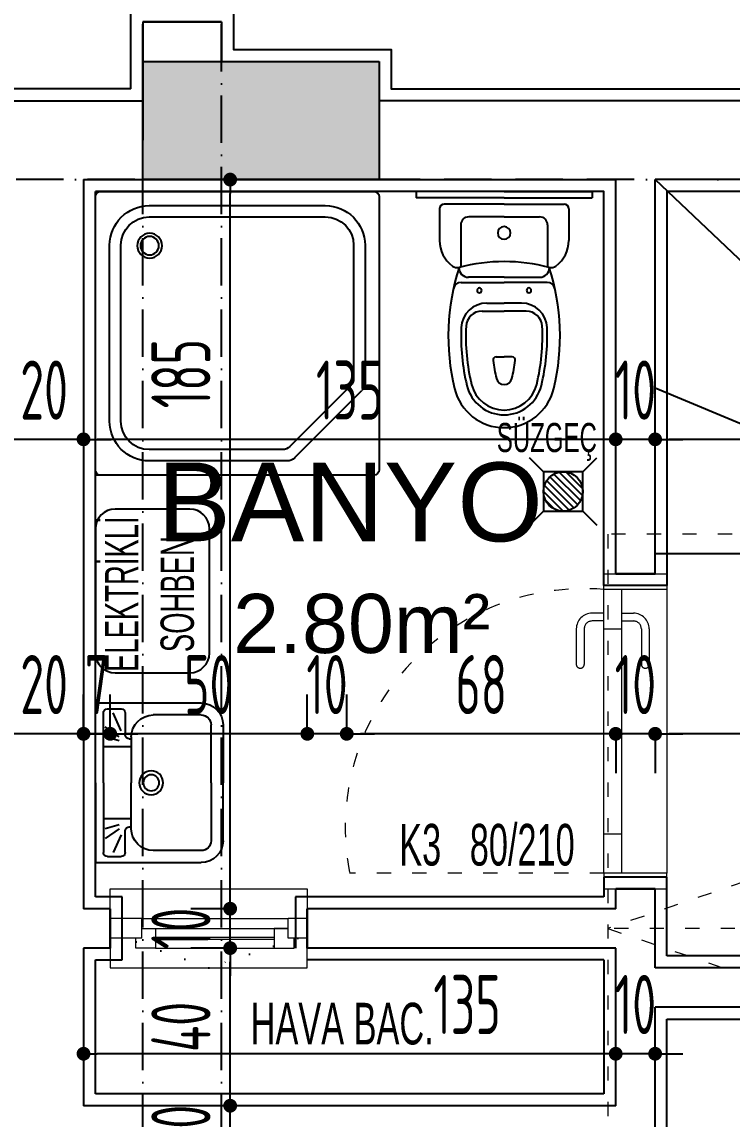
# Model space of a CAD drawing. Extents: x 41749 to 92598, y -24291 to 29432.
# Drawn here: x 66873.4 to 67053.6, y -22879.7 to -22601.3 of the extents above; entities that cross this region are included whole.
import ezdxf

# ---------------------------------------------------------------- set-up
doc = ezdxf.new("R2010")
doc.units = 0
doc.header["$MEASUREMENT"] = 0
doc.header["$PDMODE"] = 3
for name, pattern in [('ACAD_ISO03W100', [30, 12, -18]), ('ACAD_ISO10W100', [18, 12, -3, 0, -3]), ('DOT', [6.35, 0, -6.35])]:
    doc.linetypes.add(name, pattern=pattern)
doc.layers.get('0').update_dxf_attribs({"linetype": 'CONTINUOUS'})
doc.layers.get('Defpoints').update_dxf_attribs({"linetype": 'CONTINUOUS'})
for name, color, linetype in [('AKS', 10, 'CONTINUOUS'), ('DUVAR', 6, 'CONTINUOUS'), ('İÇ ÖLÇÜ', 95, 'CONTINUOUS'), ('KOLON', 5, 'CONTINUOUS'), ('MAHAL', 21, 'CONTINUOUS'), ('MERD', 3, 'CONTINUOUS'), ('P', 7, 'DOT'), ('SıVA', 7, 'CONTINUOUS'), ('tar', 12, 'CONTINUOUS'), ('TEFRIS', 12, 'CONTINUOUS'), ('tefriş', 12, 'CONTINUOUS'), ('YAZI', 7, 'CONTINUOUS')]:
    doc.layers.add(name, color=color, linetype=linetype)
for name, color, linetype, lineweight in [('KAPI-ACILIM1', 13, 'ACAD_ISO03W100', 20), ('KAPI-ACILIM11', 13, 'ACAD_ISO03W100', 20), ('KAPI-GOR', 153, 'CONTINUOUS', 15), ('KAPI-KASA', 34, 'CONTINUOUS', 20)]:
    doc.layers.add(name, color=color, linetype=linetype, lineweight=lineweight)
doc.styles.add('mahal', font='arial.ttf', dxfattribs={"height": 70})
doc.styles.add('OLCU', font='isocpeur.ttf', dxfattribs={"width": 0.59})
doc.dimstyles.new('OLCU3', dxfattribs={"dimscale": 0.5, "dimtxt": 30, "dimasz": 7, "dimexe": 20, "dimexo": 0, "dimgap": 10, "dimtad": 1, "dimdec": 4, "dimrnd": 0.5, "dimdsep": 46, "dimtxsty": 'OLCU', "dimblk1": 'DOT', "dimblk2": 'DOT', "dimsah": 1, "dimcen": 0.09, "dimclrt": 4, "dimadec": 0, "dimazin": 0, "dimtfac": 1, "dimtdec": 4, "dimtix": 1, "dimtmove": 2, "dimatfit": 3, "dimfxl": 0, "dimtolj": 1, "dimtzin": 0, "dimarcsym": 0})

# ---------------------------------------------------------------- blocks, each defined once
blk = doc.blocks.new('DOT')
at = {"color": 0, "linetype": 'ByBlock'}
blk.add_line((-0.5, 0), (-1, 0), dxfattribs=at)
at = {"color": 0, "linetype": 'ByBlock', "const_width": 0.5}
blk.add_lwpolyline([(-0.25, 0, 1), (0.25, 0, 1)], format="xyb", close=True, dxfattribs=at)
blk = doc.blocks.new('*D1878')
at = {"layer": 'Defpoints', "color": 0, "transparency": 16777216}
for p in [(67034.06, -22863.39), (66889.06, -22895.6), (66889.06, -22934.81)]:
    blk.add_point(p, dxfattribs=at)
at = {"layer": 'İÇ ÖLÇÜ', "color": 0, "lineweight": -2, "transparency": 16777216}
for p, q in [((66889.06, -22934.68), (66889.06, -22944.81)), ((67030.56, -22934.81), (66892.56, -22934.81)), ((67034.06, -22934.68), (67034.06, -22944.81))]:
    blk.add_line(p, q, dxfattribs=at)
at = {"layer": 'İÇ ÖLÇÜ', "color": 0, "lineweight": -2, "transparency": 16777216, "xscale": 3.5, "yscale": 3.5, "zscale": 3.5, "rotation": 180}
blk.add_blockref('DOT', (66889.06, -22934.81), dxfattribs=at)
at = {"layer": 'İÇ ÖLÇÜ', "color": 0, "lineweight": -2, "transparency": 16777216, "xscale": 3.5, "yscale": 3.5, "zscale": 3.5}
blk.add_blockref('DOT', (67034.06, -22934.81), dxfattribs=at)
at = {"layer": 'İÇ ÖLÇÜ', "color": 4, "transparency": 16777216, "insert": (66961.56, -22922.31), "char_height": 15, "attachment_point": 5, "style": 'OLCU'}
blk.add_mtext('\\A1;145', dxfattribs=at)
blk = doc.blocks.new('*D1892')
at = {"layer": 'Defpoints', "color": 0, "transparency": 16777216}
for p in [(67034.06, -22707.25), (67034.06, -22720.9), (67134.06, -22738.84)]:
    blk.add_point(p, dxfattribs=at)
at = {"layer": 'İÇ ÖLÇÜ', "color": 0, "lineweight": -2, "transparency": 16777216}
for p, q in [((67034.06, -22707.37), (67034.06, -22697.25)), ((67134.06, -22707.37), (67134.06, -22697.25)), ((67130.56, -22707.25), (67037.56, -22707.25))]:
    blk.add_line(p, q, dxfattribs=at)
at = {"layer": 'İÇ ÖLÇÜ', "color": 0, "lineweight": -2, "transparency": 16777216, "xscale": 3.5, "yscale": 3.5, "zscale": 3.5, "rotation": 180}
blk.add_blockref('DOT', (67034.06, -22707.25), dxfattribs=at)
at = {"layer": 'İÇ ÖLÇÜ', "color": 0, "lineweight": -2, "transparency": 16777216, "xscale": 3.5, "yscale": 3.5, "zscale": 3.5}
blk.add_blockref('DOT', (67134.06, -22707.25), dxfattribs=at)
at = {"layer": 'İÇ ÖLÇÜ', "color": 4, "transparency": 16777216, "insert": (67104.55, -22691.82), "char_height": 15, "attachment_point": 5, "style": 'OLCU'}
blk.add_mtext('\\A1;100', dxfattribs=at)
blk = doc.blocks.new('*D1893')
at = {"layer": 'Defpoints', "color": 0, "transparency": 16777216}
for p in [(67024.06, -22707.25), (67024.06, -22720.9), (67034.06, -22720.9)]:
    blk.add_point(p, dxfattribs=at)
at = {"layer": 'İÇ ÖLÇÜ', "color": 0, "lineweight": -2, "transparency": 16777216}
for p, q in [((67024.06, -22707.37), (67024.06, -22697.25)), ((67034.06, -22707.37), (67034.06, -22697.25)), ((67020.56, -22707.25), (67017.06, -22707.25)), ((67034.06, -22707.25), (67024.06, -22707.25)), ((67037.56, -22707.25), (67041.06, -22707.25))]:
    blk.add_line(p, q, dxfattribs=at)
at = {"layer": 'İÇ ÖLÇÜ', "color": 0, "lineweight": -2, "transparency": 16777216, "xscale": 3.5, "yscale": 3.5, "zscale": 3.5}
blk.add_blockref('DOT', (67024.06, -22707.25), dxfattribs=at)
at = {"layer": 'İÇ ÖLÇÜ', "color": 0, "lineweight": -2, "transparency": 16777216, "xscale": 3.5, "yscale": 3.5, "zscale": 3.5, "rotation": 180}
blk.add_blockref('DOT', (67034.06, -22707.25), dxfattribs=at)
at = {"layer": 'İÇ ÖLÇÜ', "color": 4, "transparency": 16777216, "insert": (67029.06, -22694.75), "char_height": 15, "attachment_point": 5, "style": 'OLCU'}
blk.add_mtext('\\A1;10', dxfattribs=at)
blk = doc.blocks.new('*D1894')
at = {"layer": 'Defpoints', "color": 0, "transparency": 16777216}
for p in [(66889.06, -22691.91), (66889.06, -22707.25), (67024.06, -22720.9)]:
    blk.add_point(p, dxfattribs=at)
at = {"layer": 'İÇ ÖLÇÜ', "color": 0, "lineweight": -2, "transparency": 16777216}
for p, q in [((67024.06, -22707.37), (67024.06, -22697.25)), ((66889.06, -22707.12), (66889.06, -22717.25)), ((67020.56, -22707.25), (66892.56, -22707.25))]:
    blk.add_line(p, q, dxfattribs=at)
at = {"layer": 'İÇ ÖLÇÜ', "color": 0, "lineweight": -2, "transparency": 16777216, "xscale": 3.5, "yscale": 3.5, "zscale": 3.5, "rotation": 180}
blk.add_blockref('DOT', (66889.06, -22707.25), dxfattribs=at)
at = {"layer": 'İÇ ÖLÇÜ', "color": 0, "lineweight": -2, "transparency": 16777216, "xscale": 3.5, "yscale": 3.5, "zscale": 3.5}
blk.add_blockref('DOT', (67024.06, -22707.25), dxfattribs=at)
at = {"layer": 'İÇ ÖLÇÜ', "color": 4, "transparency": 16777216, "insert": (66956.56, -22694.75), "char_height": 15, "attachment_point": 5, "style": 'OLCU'}
blk.add_mtext('\\A1;135', dxfattribs=at)
blk = doc.blocks.new('*D1895')
at = {"layer": 'Defpoints', "color": 0, "transparency": 16777216}
for p in [(66869.06, -22677.6), (66889.06, -22691.91), (66869.06, -22707.25)]:
    blk.add_point(p, dxfattribs=at)
at = {"layer": 'İÇ ÖLÇÜ', "color": 0, "lineweight": -2, "transparency": 16777216}
for p, q in [((66865.56, -22707.25), (66862.06, -22707.25)), ((66869.06, -22707.12), (66869.06, -22717.25)), ((66889.06, -22707.25), (66869.06, -22707.25)), ((66889.06, -22707.12), (66889.06, -22717.25)), ((66892.56, -22707.25), (66896.06, -22707.25))]:
    blk.add_line(p, q, dxfattribs=at)
at = {"layer": 'İÇ ÖLÇÜ', "color": 0, "lineweight": -2, "transparency": 16777216, "xscale": 3.5, "yscale": 3.5, "zscale": 3.5}
blk.add_blockref('DOT', (66869.06, -22707.25), dxfattribs=at)
at = {"layer": 'İÇ ÖLÇÜ', "color": 0, "lineweight": -2, "transparency": 16777216, "xscale": 3.5, "yscale": 3.5, "zscale": 3.5, "rotation": 180}
blk.add_blockref('DOT', (66889.06, -22707.25), dxfattribs=at)
at = {"layer": 'İÇ ÖLÇÜ', "color": 4, "transparency": 16777216, "insert": (66879.06, -22694.75), "char_height": 15, "attachment_point": 5, "style": 'OLCU'}
blk.add_mtext('\\A1;20', dxfattribs=at)
blk = doc.blocks.new('*D1905')
at = {"layer": 'Defpoints', "color": 0, "transparency": 16777216}
for p in [(67034.06, -22727.86), (67034.06, -22781.97), (67294.06, -22804.94)]:
    blk.add_point(p, dxfattribs=at)
at = {"layer": 'İÇ ÖLÇÜ', "color": 0, "lineweight": -2, "transparency": 16777216}
for p, q in [((67294.06, -22782.1), (67294.06, -22771.97)), ((67034.06, -22781.85), (67034.06, -22791.97)), ((67290.56, -22781.97), (67037.56, -22781.97))]:
    blk.add_line(p, q, dxfattribs=at)
at = {"layer": 'İÇ ÖLÇÜ', "color": 0, "lineweight": -2, "transparency": 16777216, "xscale": 3.5, "yscale": 3.5, "zscale": 3.5, "rotation": 180}
blk.add_blockref('DOT', (67034.06, -22781.97), dxfattribs=at)
at = {"layer": 'İÇ ÖLÇÜ', "color": 0, "lineweight": -2, "transparency": 16777216, "xscale": 3.5, "yscale": 3.5, "zscale": 3.5}
blk.add_blockref('DOT', (67294.06, -22781.97), dxfattribs=at)
at = {"layer": 'İÇ ÖLÇÜ', "color": 4, "transparency": 16777216, "insert": (67164.06, -22769.47), "char_height": 15, "attachment_point": 5, "style": 'OLCU'}
blk.add_mtext('\\A1;260', dxfattribs=at)
blk = doc.blocks.new('*D1906')
at = {"layer": 'Defpoints', "color": 0, "transparency": 16777216}
for p in [(67024.06, -22727.86), (67034.06, -22727.86), (67024.06, -22781.97)]:
    blk.add_point(p, dxfattribs=at)
at = {"layer": 'İÇ ÖLÇÜ', "color": 0, "lineweight": -2, "transparency": 16777216}
for p, q in [((67020.56, -22781.97), (67017.06, -22781.97)), ((67024.06, -22781.85), (67024.06, -22791.97)), ((67034.06, -22781.97), (67024.06, -22781.97)), ((67034.06, -22781.85), (67034.06, -22791.97)), ((67037.56, -22781.97), (67041.06, -22781.97))]:
    blk.add_line(p, q, dxfattribs=at)
at = {"layer": 'İÇ ÖLÇÜ', "color": 0, "lineweight": -2, "transparency": 16777216, "xscale": 3.5, "yscale": 3.5, "zscale": 3.5}
blk.add_blockref('DOT', (67024.06, -22781.97), dxfattribs=at)
at = {"layer": 'İÇ ÖLÇÜ', "color": 0, "lineweight": -2, "transparency": 16777216, "xscale": 3.5, "yscale": 3.5, "zscale": 3.5, "rotation": 180}
blk.add_blockref('DOT', (67034.06, -22781.97), dxfattribs=at)
at = {"layer": 'İÇ ÖLÇÜ', "color": 4, "transparency": 16777216, "insert": (67029.06, -22769.47), "char_height": 15, "attachment_point": 5, "style": 'OLCU'}
blk.add_mtext('\\A1;10', dxfattribs=at)
blk = doc.blocks.new('*D1907')
at = {"layer": 'Defpoints', "color": 0, "transparency": 16777216}
for p in [(67024.06, -22727.86), (66955.83, -22781.97), (66955.83, -22851.34)]:
    blk.add_point(p, dxfattribs=at)
at = {"layer": 'İÇ ÖLÇÜ', "color": 0, "lineweight": -2, "transparency": 16777216}
for p, q in [((66955.83, -22782.1), (66955.83, -22771.97)), ((67020.56, -22781.97), (66959.33, -22781.97)), ((67024.06, -22781.85), (67024.06, -22791.97))]:
    blk.add_line(p, q, dxfattribs=at)
at = {"layer": 'İÇ ÖLÇÜ', "color": 0, "lineweight": -2, "transparency": 16777216, "xscale": 3.5, "yscale": 3.5, "zscale": 3.5, "rotation": 180}
blk.add_blockref('DOT', (66955.83, -22781.97), dxfattribs=at)
at = {"layer": 'İÇ ÖLÇÜ', "color": 0, "lineweight": -2, "transparency": 16777216, "xscale": 3.5, "yscale": 3.5, "zscale": 3.5}
blk.add_blockref('DOT', (67024.06, -22781.97), dxfattribs=at)
at = {"layer": 'İÇ ÖLÇÜ', "color": 4, "transparency": 16777216, "insert": (66989.95, -22769.47), "char_height": 15, "attachment_point": 5, "style": 'OLCU'}
blk.add_mtext('\\A1;68', dxfattribs=at)
blk = doc.blocks.new('*D1908')
at = {"layer": 'Defpoints', "color": 0, "transparency": 16777216}
for p in [(66945.83, -22781.97), (66955.83, -22851.34), (66945.83, -22856.34)]:
    blk.add_point(p, dxfattribs=at)
at = {"layer": 'İÇ ÖLÇÜ', "color": 0, "lineweight": -2, "transparency": 16777216}
for p, q in [((66945.83, -22782.1), (66945.83, -22771.97)), ((66955.83, -22782.1), (66955.83, -22771.97)), ((66942.33, -22781.97), (66938.83, -22781.97)), ((66955.83, -22781.97), (66945.83, -22781.97)), ((66959.33, -22781.97), (66962.83, -22781.97))]:
    blk.add_line(p, q, dxfattribs=at)
at = {"layer": 'İÇ ÖLÇÜ', "color": 0, "lineweight": -2, "transparency": 16777216, "xscale": 3.5, "yscale": 3.5, "zscale": 3.5}
blk.add_blockref('DOT', (66945.83, -22781.97), dxfattribs=at)
at = {"layer": 'İÇ ÖLÇÜ', "color": 0, "lineweight": -2, "transparency": 16777216, "xscale": 3.5, "yscale": 3.5, "zscale": 3.5, "rotation": 180}
blk.add_blockref('DOT', (66955.83, -22781.97), dxfattribs=at)
at = {"layer": 'İÇ ÖLÇÜ', "color": 4, "transparency": 16777216, "insert": (66950.83, -22769.47), "char_height": 15, "attachment_point": 5, "style": 'OLCU'}
blk.add_mtext('\\A1;10', dxfattribs=at)
blk = doc.blocks.new('*D1909')
at = {"layer": 'Defpoints', "color": 0, "transparency": 16777216}
for p in [(66895.83, -22781.97), (66895.83, -22828.84), (66945.83, -22856.34)]:
    blk.add_point(p, dxfattribs=at)
at = {"layer": 'İÇ ÖLÇÜ', "color": 0, "lineweight": -2, "transparency": 16777216}
for p, q in [((66895.83, -22782.1), (66895.83, -22771.97)), ((66945.83, -22782.1), (66945.83, -22771.97)), ((66942.33, -22781.97), (66899.33, -22781.97))]:
    blk.add_line(p, q, dxfattribs=at)
at = {"layer": 'İÇ ÖLÇÜ', "color": 0, "lineweight": -2, "transparency": 16777216, "xscale": 3.5, "yscale": 3.5, "zscale": 3.5, "rotation": 180}
blk.add_blockref('DOT', (66895.83, -22781.97), dxfattribs=at)
at = {"layer": 'İÇ ÖLÇÜ', "color": 0, "lineweight": -2, "transparency": 16777216, "xscale": 3.5, "yscale": 3.5, "zscale": 3.5}
blk.add_blockref('DOT', (66945.83, -22781.97), dxfattribs=at)
at = {"layer": 'İÇ ÖLÇÜ', "color": 4, "transparency": 16777216, "insert": (66920.83, -22769.47), "char_height": 15, "attachment_point": 5, "style": 'OLCU'}
blk.add_mtext('\\A1;50', dxfattribs=at)
blk = doc.blocks.new('*D1910')
at = {"layer": 'Defpoints', "color": 0, "transparency": 16777216}
for p in [(66889.06, -22781.97), (66889.06, -22822.93), (66895.83, -22828.84)]:
    blk.add_point(p, dxfattribs=at)
at = {"layer": 'İÇ ÖLÇÜ', "color": 0, "lineweight": -2, "transparency": 16777216}
for p, q in [((66889.06, -22782.1), (66889.06, -22771.97)), ((66895.83, -22782.1), (66895.83, -22771.97)), ((66885.56, -22781.97), (66882.06, -22781.97)), ((66895.83, -22781.97), (66889.06, -22781.97)), ((66899.33, -22781.97), (66902.83, -22781.97))]:
    blk.add_line(p, q, dxfattribs=at)
at = {"layer": 'İÇ ÖLÇÜ', "color": 0, "lineweight": -2, "transparency": 16777216, "xscale": 3.5, "yscale": 3.5, "zscale": 3.5}
blk.add_blockref('DOT', (66889.06, -22781.97), dxfattribs=at)
at = {"layer": 'İÇ ÖLÇÜ', "color": 0, "lineweight": -2, "transparency": 16777216, "xscale": 3.5, "yscale": 3.5, "zscale": 3.5, "rotation": 180}
blk.add_blockref('DOT', (66895.83, -22781.97), dxfattribs=at)
at = {"layer": 'İÇ ÖLÇÜ', "color": 4, "transparency": 16777216, "insert": (66892.45, -22769.47), "char_height": 15, "attachment_point": 5, "style": 'OLCU'}
blk.add_mtext('\\A1;7', dxfattribs=at)
blk = doc.blocks.new('*D1911')
at = {"layer": 'Defpoints', "color": 0, "transparency": 16777216}
for p in [(66869.06, -22764.69), (66869.06, -22781.97), (66889.06, -22822.93)]:
    blk.add_point(p, dxfattribs=at)
at = {"layer": 'İÇ ÖLÇÜ', "color": 0, "lineweight": -2, "transparency": 16777216}
for p, q in [((66889.06, -22782.1), (66889.06, -22771.97)), ((66865.56, -22781.97), (66862.06, -22781.97)), ((66869.06, -22781.85), (66869.06, -22791.97)), ((66889.06, -22781.97), (66869.06, -22781.97)), ((66892.56, -22781.97), (66896.06, -22781.97))]:
    blk.add_line(p, q, dxfattribs=at)
at = {"layer": 'İÇ ÖLÇÜ', "color": 0, "lineweight": -2, "transparency": 16777216, "xscale": 3.5, "yscale": 3.5, "zscale": 3.5}
blk.add_blockref('DOT', (66869.06, -22781.97), dxfattribs=at)
at = {"layer": 'İÇ ÖLÇÜ', "color": 0, "lineweight": -2, "transparency": 16777216, "xscale": 3.5, "yscale": 3.5, "zscale": 3.5, "rotation": 180}
blk.add_blockref('DOT', (66889.06, -22781.97), dxfattribs=at)
at = {"layer": 'İÇ ÖLÇÜ', "color": 4, "transparency": 16777216, "insert": (66879.06, -22769.47), "char_height": 15, "attachment_point": 5, "style": 'OLCU'}
blk.add_mtext('\\A1;20', dxfattribs=at)
blk = doc.blocks.new('*D1966')
at = {"layer": 'Defpoints', "color": 0, "transparency": 16777216}
for p in [(66926.26, -22876.34), (66942.75, -22876.34), (66946.41, -22886.34)]:
    blk.add_point(p, dxfattribs=at)
at = {"layer": 'İÇ ÖLÇÜ', "color": 0, "lineweight": -2, "transparency": 16777216}
for p, q in [((66926.26, -22872.84), (66926.26, -22869.34)), ((66926.38, -22876.34), (66916.26, -22876.34)), ((66926.26, -22886.34), (66926.26, -22876.34)), ((66926.38, -22886.34), (66916.26, -22886.34)), ((66926.26, -22889.84), (66926.26, -22893.34))]:
    blk.add_line(p, q, dxfattribs=at)
at = {"layer": 'İÇ ÖLÇÜ', "color": 0, "lineweight": -2, "transparency": 16777216, "xscale": 3.5, "yscale": 3.5, "zscale": 3.5}
for p, rotation in [((66926.26, -22876.34), 270), ((66926.26, -22886.34), 90)]:
    blk.add_blockref('DOT', p, dxfattribs=dict(at, rotation=rotation))
at = {"layer": 'İÇ ÖLÇÜ', "color": 4, "transparency": 16777216, "insert": (66913.76, -22881.34), "char_height": 15, "attachment_point": 5, "rotation": 90, "style": 'OLCU'}
blk.add_mtext('\\A1;10', dxfattribs=at)
blk = doc.blocks.new('*D1967')
at = {"layer": 'Defpoints', "color": 0, "transparency": 16777216}
for p in [(66926.26, -22836.34), (66945.83, -22836.34), (66942.75, -22876.34)]:
    blk.add_point(p, dxfattribs=at)
at = {"layer": 'İÇ ÖLÇÜ', "color": 0, "lineweight": -2, "transparency": 16777216}
for p, q in [((66926.38, -22836.34), (66916.26, -22836.34)), ((66926.26, -22872.84), (66926.26, -22839.84)), ((66926.38, -22876.34), (66916.26, -22876.34))]:
    blk.add_line(p, q, dxfattribs=at)
at = {"layer": 'İÇ ÖLÇÜ', "color": 0, "lineweight": -2, "transparency": 16777216, "xscale": 3.5, "yscale": 3.5, "zscale": 3.5}
for p, rotation in [((66926.26, -22836.34), 90), ((66926.26, -22876.34), 270)]:
    blk.add_blockref('DOT', p, dxfattribs=dict(at, rotation=rotation))
at = {"layer": 'İÇ ÖLÇÜ', "color": 4, "transparency": 16777216, "insert": (66913.76, -22856.34), "char_height": 15, "attachment_point": 5, "rotation": 90, "style": 'OLCU'}
blk.add_mtext('\\A1;40', dxfattribs=at)
blk = doc.blocks.new('*D1968')
at = {"layer": 'Defpoints', "color": 0, "transparency": 16777216}
for p in [(66926.26, -22826.34), (66948.04, -22826.34), (66945.83, -22836.34)]:
    blk.add_point(p, dxfattribs=at)
at = {"layer": 'İÇ ÖLÇÜ', "color": 0, "lineweight": -2, "transparency": 16777216}
for p, q in [((66926.26, -22822.84), (66926.26, -22819.34)), ((66926.38, -22826.34), (66916.26, -22826.34)), ((66926.26, -22836.34), (66926.26, -22826.34)), ((66926.38, -22836.34), (66916.26, -22836.34)), ((66926.26, -22839.84), (66926.26, -22843.34))]:
    blk.add_line(p, q, dxfattribs=at)
at = {"layer": 'İÇ ÖLÇÜ', "color": 0, "lineweight": -2, "transparency": 16777216, "xscale": 3.5, "yscale": 3.5, "zscale": 3.5}
for p, rotation in [((66926.26, -22826.34), 270), ((66926.26, -22836.34), 90)]:
    blk.add_blockref('DOT', p, dxfattribs=dict(at, rotation=rotation))
at = {"layer": 'İÇ ÖLÇÜ', "color": 4, "transparency": 16777216, "insert": (66913.76, -22831.34), "char_height": 15, "attachment_point": 5, "rotation": 90, "style": 'OLCU'}
blk.add_mtext('\\A1;10', dxfattribs=at)
blk = doc.blocks.new('*D1969')
at = {"layer": 'Defpoints', "color": 0, "transparency": 16777216}
for p in [(66926.26, -22641.34), (66934.06, -22641.34), (66948.04, -22826.34)]:
    blk.add_point(p, dxfattribs=at)
at = {"layer": 'İÇ ÖLÇÜ', "color": 0, "lineweight": -2, "transparency": 16777216}
for p, q in [((66926.38, -22641.34), (66916.26, -22641.34)), ((66926.26, -22822.84), (66926.26, -22644.84)), ((66926.38, -22826.34), (66916.26, -22826.34))]:
    blk.add_line(p, q, dxfattribs=at)
at = {"layer": 'İÇ ÖLÇÜ', "color": 0, "lineweight": -2, "transparency": 16777216, "xscale": 3.5, "yscale": 3.5, "zscale": 3.5}
for p, rotation in [((66926.26, -22641.34), 90), ((66926.26, -22826.34), 270)]:
    blk.add_blockref('DOT', p, dxfattribs=dict(at, rotation=rotation))
at = {"layer": 'İÇ ÖLÇÜ', "color": 4, "transparency": 16777216, "insert": (66913.76, -22690.58), "char_height": 15, "attachment_point": 5, "rotation": 90, "style": 'OLCU'}
blk.add_mtext('\\A1;185', dxfattribs=at)
blk = doc.blocks.new('d3')
at = {"layer": 'tefriş', "linetype": 'Continuous'}
for p, q in [((142185.37, 92449.76), (142106.87, 92449.76)), ((142106.87, 92449.76), (142106.87, 92371.26)), ((142160.92, 92445.76), (142122.07, 92445.76)), ((142186.87, 92371.26), (142186.87, 92448.26)), ((142159.59, 92442.56), (142122.07, 92442.56)), ((142163.04, 92444.88), (142181.99, 92425.93)), ((142161.71, 92441.68), (142178.79, 92424.61)), ((142110.87, 92434.56), (142110.87, 92384.96)), ((142114.07, 92434.56), (142114.07, 92384.96)), ((142182.87, 92384.96), (142182.87, 92423.81)), ((142179.67, 92384.96), (142179.67, 92422.48)), ((142122.07, 92376.96), (142171.67, 92376.96)), ((142122.07, 92373.76), (142171.67, 92373.76)), ((142108.37, 92369.76), (142185.37, 92369.76))]:
    blk.add_line(p, q, dxfattribs=at)
for radius in [3.5, 2.6]:
    blk.add_circle((142122.17, 92385.06), radius, dxfattribs=at)
for centre, radius, start, end in [((142108.37, 92448.26), 1.5, 90, 180), ((142185.37, 92448.26), 1.5, 0, 90), ((142122.07, 92434.56), 11.2, 90, 180), ((142160.92, 92442.76), 3, 45, 90), ((142122.07, 92434.56), 8, 90, 180), ((142159.59, 92439.56), 3, 45, 90), ((142176.67, 92422.48), 3, 0, 45), ((142179.87, 92423.81), 3, 0, 45), ((142122.07, 92384.96), 11.2, 180, 270), ((142122.07, 92384.96), 8, 180, 270), ((142171.67, 92384.96), 8, 270, 0), ((142171.67, 92384.96), 11.2, 270, 0), ((142108.37, 92371.26), 1.5, 180, 270), ((142185.37, 92371.26), 1.5, 270, 0)]:
    blk.add_arc(centre, radius, start, end, dxfattribs=at)
blk = doc.blocks.new('lav1')
at = {"layer": 'tefriş', "linetype": 'Continuous'}
for p, q in [((135822.88, 93902.3), (135822.88, 93869.18)), ((135847.88, 93902.3), (135822.88, 93902.3)), ((135847.88, 93902.3), (135872.88, 93902.3)), ((135872.88, 93902.3), (135872.88, 93869.18)), ((135824.76, 93898.55), (135824.76, 93894.18)), ((135847.88, 93899.8), (135826.01, 93899.8)), ((135833.51, 93894.8), (135830.38, 93899.18)), ((135834.76, 93894.8), (135833.51, 93899.18)), ((135836.63, 93891.05), (135836.63, 93899.8)), ((135847.88, 93899.8), (135869.76, 93899.8)), ((135859.13, 93891.05), (135859.13, 93899.8)), ((135861.01, 93894.8), (135862.26, 93899.18)), ((135862.26, 93894.8), (135865.38, 93899.18)), ((135871.01, 93898.55), (135871.01, 93894.18)), ((135831.63, 93894.18), (135826.01, 93896.68)), ((135864.13, 93894.18), (135869.76, 93896.68)), ((135826.01, 93892.93), (135832.88, 93892.93)), ((135834.13, 93891.68), (135834.13, 93891.05)), ((135861.63, 93891.68), (135861.63, 93891.05)), ((135869.76, 93892.93), (135862.88, 93892.93)), ((135833.51, 93891.05), (135847.88, 93891.05)), ((135862.26, 93891.05), (135847.88, 93891.05)), ((135826.63, 93869.18), (135826.63, 93884.18)), ((135869.13, 93869.18), (135869.13, 93884.18)), ((135847.88, 93866.05), (135829.76, 93866.05)), ((135847.88, 93866.05), (135866.01, 93866.05)), ((135829.76, 93862.3), (135847.88, 93862.3)), ((135866.01, 93862.3), (135847.88, 93862.3))]:
    blk.add_line(p, q, dxfattribs=at)
for radius in [3.75, 2.5]:
    blk.add_circle((135847.88, 93884.8), radius, dxfattribs=at)
for centre, radius, start, end in [((135826.01, 93898.55), 1.25, 90, 180), ((135869.76, 93898.55), 1.25, 0, 90), ((135826.01, 93894.18), 1.25, 180, 270), ((135832.88, 93891.68), 1.25, 0, 90), ((135862.88, 93891.68), 1.25, 90, 180), ((135869.76, 93894.18), 1.25, 270, 0), ((135833.51, 93884.18), 6.88, 90, 180), ((135862.26, 93884.18), 6.88, 0, 90), ((135829.76, 93869.18), 6.88, 180, 270), ((135829.76, 93869.18), 3.12, 180, 270), ((135866.01, 93869.18), 6.88, 270, 0), ((135866.01, 93869.18), 3.12, 270, 0)]:
    blk.add_arc(centre, radius, start, end, dxfattribs=at)
blk = doc.blocks.new('klz1')
at = {"layer": 'tefriş', "linetype": 'Continuous'}
for p, q in [((137402.96, 93241.87), (137375.4, 93241.87)), ((137375.4, 93241.87), (137375.4, 93239.87)), ((137402.96, 93239.87), (137375.4, 93239.87)), ((137402.96, 93241.87), (137430.52, 93241.87)), ((137402.96, 93239.87), (137430.52, 93239.87)), ((137430.52, 93241.87), (137430.52, 93239.87)), ((137382.71, 93236.37), (137382.71, 93226.52)), ((137402.96, 93237.87), (137384.21, 93237.87)), ((137402.96, 93237.87), (137421.71, 93237.87)), ((137423.21, 93236.37), (137423.21, 93226.52)), ((137402.96, 93233.87), (137391.86, 93233.87)), ((137402.96, 93233.87), (137414.06, 93233.87)), ((137389.36, 93231.37), (137389.36, 93218.21)), ((137416.56, 93231.37), (137416.56, 93218.21)), ((137402.96, 93214.99), (137391.79, 93214.99)), ((137402.96, 93214.99), (137414.13, 93214.99)), ((137389.5, 93213.37), (137402.96, 93213.37)), ((137416.41, 93213.37), (137402.96, 93213.37)), ((137396.03, 93204.37), (137402.96, 93204.37)), ((137397.51, 93206.87), (137402.96, 93206.87)), ((137408.41, 93206.87), (137402.96, 93206.87)), ((137409.89, 93204.37), (137402.96, 93204.37)), ((137400.47, 93190.01), (137402.96, 93190.01)), ((137405.45, 93190.01), (137402.96, 93190.01))]:
    blk.add_line(p, q, dxfattribs=at)
for centre, radius, start, end in [((137384.21, 93236.37), 1.5, 90, 180), ((137421.71, 93236.37), 1.5, 0, 90), ((137391.86, 93231.37), 2.5, 90, 180), ((137414.06, 93231.37), 2.5, 0, 90), ((137402.96, 93228.87), 2, 90, 270), ((137402.96, 93228.87), 2, 270, 90), ((137392.71, 93226.52), 10, 180, 233.367), ((137413.21, 93226.52), 10, 306.633, 0), ((137455.46, 93196.51), 70, 162.0548, 193.5362), ((137388.23, 93220.5), 2.5, 233.367, 284.5064), ((137391.79, 93217.99), 3, 178.6368, 270), ((137402.96, 93163.59), 56.29, 90, 104.5064), ((137402.96, 93163.59), 56.29, 75.4936, 90), ((137414.13, 93217.99), 3, 270, 1.3632), ((137350.46, 93196.51), 70, 346.4638, 17.9452), ((137417.68, 93220.5), 2.5, 255.4936, 306.633), ((137389.5, 93210.87), 2.5, 90, 167.7163), ((137395.21, 93210.87), 0.75, 0, 180), ((137410.71, 93210.87), 0.75, 0, 180), ((137416.41, 93210.87), 2.5, 12.2837, 90), ((137395.21, 93210.87), 0.75, 180, 0), ((137410.71, 93210.87), 0.75, 180, 0), ((137397.51, 93198.87), 8, 90, 177.6672), ((137396.03, 93199.37), 5, 90, 177.2441), ((137408.41, 93198.87), 8, 2.3328, 90), ((137409.89, 93199.37), 5, 2.7559, 90), ((137455.46, 93196.51), 66, 177.6672, 193.5362), ((137455.46, 93196.51), 64.5, 177.2441, 193.5362), ((137350.46, 93196.51), 64.5, 346.4638, 2.7559), ((137350.46, 93196.51), 66, 346.4638, 2.3328), ((137400.47, 93189.01), 1, 90, 187.7658), ((137455.46, 93196.51), 56.5, 187.7658, 193.5362), ((137350.46, 93196.51), 56.5, 346.4638, 352.2342), ((137405.45, 93189.01), 1, 352.2342, 90), ((137402.96, 93183.87), 16, 193.5362, 270), ((137402.96, 93183.87), 12, 193.5362, 270), ((137402.96, 93183.87), 10.5, 193.5362, 270), ((137402.96, 93183.87), 2.5, 193.5362, 270), ((137402.96, 93183.87), 2.5, 270, 346.4638), ((137402.96, 93183.87), 10.5, 270, 346.4638), ((137402.96, 93183.87), 12, 270, 346.4638), ((137402.96, 93183.87), 16, 270, 346.4638)]:
    blk.add_arc(centre, radius, start, end, dxfattribs=at)
blk = doc.blocks.new('*D2197')
at = {"layer": 'Defpoints', "color": 0, "transparency": 16777216}
for p in [(67024.06, -22863.15), (67024.06, -22866.07), (67034.06, -22866.07)]:
    blk.add_point(p, dxfattribs=at)
at = {"layer": 'İÇ ÖLÇÜ', "color": 0, "lineweight": -2, "transparency": 16777216}
for p, q in [((67024.06, -22863.28), (67024.06, -22853.15)), ((67034.06, -22863.28), (67034.06, -22853.15)), ((67020.56, -22863.15), (67017.06, -22863.15)), ((67034.06, -22863.15), (67024.06, -22863.15)), ((67037.56, -22863.15), (67041.06, -22863.15))]:
    blk.add_line(p, q, dxfattribs=at)
at = {"layer": 'İÇ ÖLÇÜ', "color": 0, "lineweight": -2, "transparency": 16777216, "xscale": 3.5, "yscale": 3.5, "zscale": 3.5}
blk.add_blockref('DOT', (67024.06, -22863.15), dxfattribs=at)
at = {"layer": 'İÇ ÖLÇÜ', "color": 0, "lineweight": -2, "transparency": 16777216, "xscale": 3.5, "yscale": 3.5, "zscale": 3.5, "rotation": 180}
blk.add_blockref('DOT', (67034.06, -22863.15), dxfattribs=at)
at = {"layer": 'İÇ ÖLÇÜ', "color": 4, "transparency": 16777216, "insert": (67029.06, -22850.65), "char_height": 15, "attachment_point": 5, "style": 'OLCU'}
blk.add_mtext('\\A1;10', dxfattribs=at)
blk = doc.blocks.new('*D2198')
at = {"layer": 'Defpoints', "color": 0, "transparency": 16777216}
for p in [(66889.06, -22859.02), (66889.06, -22863.15), (67024.06, -22866.07)]:
    blk.add_point(p, dxfattribs=at)
at = {"layer": 'İÇ ÖLÇÜ', "color": 0, "lineweight": -2, "transparency": 16777216}
for p, q in [((67024.06, -22863.28), (67024.06, -22853.15)), ((66889.06, -22863.03), (66889.06, -22873.15)), ((67020.56, -22863.15), (66892.56, -22863.15))]:
    blk.add_line(p, q, dxfattribs=at)
at = {"layer": 'İÇ ÖLÇÜ', "color": 0, "lineweight": -2, "transparency": 16777216, "xscale": 3.5, "yscale": 3.5, "zscale": 3.5, "rotation": 180}
blk.add_blockref('DOT', (66889.06, -22863.15), dxfattribs=at)
at = {"layer": 'İÇ ÖLÇÜ', "color": 0, "lineweight": -2, "transparency": 16777216, "xscale": 3.5, "yscale": 3.5, "zscale": 3.5}
blk.add_blockref('DOT', (67024.06, -22863.15), dxfattribs=at)
at = {"layer": 'İÇ ÖLÇÜ', "color": 4, "transparency": 16777216, "insert": (66986.35, -22850.65), "char_height": 15, "attachment_point": 5, "style": 'OLCU'}
blk.add_mtext('\\A1;135', dxfattribs=at)
blk = doc.blocks.new('*D2855')
at = {"layer": 'Defpoints', "color": 0, "transparency": 16777216}
for p in [(67034.06, -22863.39), (67144.06, -22874.28), (67144.06, -22934.81)]:
    blk.add_point(p, dxfattribs=at)
at = {"layer": 'İÇ ÖLÇÜ', "color": 0, "lineweight": -2, "transparency": 16777216}
for p, q in [((67034.06, -22909.81), (67034.06, -22944.81)), ((67144.06, -22909.81), (67144.06, -22944.81)), ((67037.56, -22934.81), (67140.56, -22934.81))]:
    blk.add_line(p, q, dxfattribs=at)
at = {"layer": 'İÇ ÖLÇÜ', "color": 0, "lineweight": -2, "transparency": 16777216, "xscale": 3.5, "yscale": 3.5, "zscale": 3.5, "rotation": 180}
blk.add_blockref('DOT', (67034.06, -22934.81), dxfattribs=at)
at = {"layer": 'İÇ ÖLÇÜ', "color": 0, "lineweight": -2, "transparency": 16777216, "xscale": 3.5, "yscale": 3.5, "zscale": 3.5}
blk.add_blockref('DOT', (67144.06, -22934.81), dxfattribs=at)
at = {"layer": 'İÇ ÖLÇÜ', "color": 4, "transparency": 16777216, "insert": (67089.06, -22922.31), "char_height": 15, "attachment_point": 5, "style": 'OLCU'}
blk.add_mtext('\\A1;110', dxfattribs=at)

msp = doc.modelspace()

# ---------------------------------------------------------------- hatches: boundary and pattern name
at = {"layer": 'tar'}
h = msp.add_hatch(dxfattribs=at)
h.set_pattern_fill('ANSI33', color=256, scale=40, style=0)
h.paths.add_polyline_path([(66744.06272, -22296.33978), (66734.06272, -22296.33978), (66724.06272, -22296.33978), (66724.06272, -22501.33978), (66744.06272, -22501.33978)])
h.paths.add_polyline_path([(66924.06272, -22296.33978), (66914.06272, -22296.33978), (66904.06272, -22296.33978), (66904.06272, -22501.33978), (66924.06272, -22501.33978)])
h.paths.add_polyline_path([(67284.06272, -22356.33978), (67314.06272, -22356.33978), (67314.06272, -22296.33978), (67284.06272, -22296.33978)])
h.paths.add_polyline_path([(66904.06272, -22611.33978), (66904.06272, -22641.33978), (66964.06272, -22641.33978), (66964.06272, -22611.33978)])
h.paths.add_polyline_path([(67314.06272, -22641.33978), (67314.06272, -22611.33978), (67254.06272, -22611.33978), (67254.06272, -22641.33978)])
h.paths.add_polyline_path([(66644.06272, -23156.33973), (66614.06272, -23156.33973), (66614.06272, -23216.33973), (66644.06272, -23216.33973)])
h.paths.add_polyline_path([(67114.06272, -23216.33973), (67144.06272, -23216.33973), (67144.06272, -23156.33973), (67114.06272, -23156.33973)])
at = {"layer": 'tefriş', "linetype": 'Continuous'}
h = msp.add_hatch(dxfattribs=at)
h.set_pattern_fill('ANSI31', color=256, scale=10, style=0)
h.set_pattern_definition([(315, (18027.1281, -29212.6108), (-0.883883476, -0.883883476), [])])
h.paths.add_polyline_path([(67015.72948, -22720.47576, 1), (67005.72948, -22720.47576, 1)])

# ---------------------------------------------------------------- linework, layer by layer
at = {"layer": 'AKS', "linetype": 'ACAD_ISO10W100'}
for p, q in [((66904.06272, -23591.33978), (66904.06272, -21978.06351)), ((66924.06272, -23591.33978), (66924.06272, -21978.06351)), ((68169.06272, -22641.33978), (65639.06272, -22641.33978))]:
    msp.add_line(p, q, dxfattribs=at)
at = {"layer": 'DUVAR'}
for p, q in [((66904.06272, -22601.33978), (66924.06272, -22601.33978)), ((66904.06272, -22601.33978), (66904.06272, -22611.33978)), ((66904.0632, -22601.33978), (66924.0632, -22601.33978)), ((66904.0632, -22601.33978), (66924.0631, -22601.33978)), ((66924.0631, -22601.33978), (66904.0632, -22601.33978)), ((66904.0632, -22601.33978), (66924.0631, -22601.33978)), ((66924.0631, -22601.33978), (66904.0632, -22601.33978)), ((66924.0631, -22601.33978), (66904.0632, -22601.33978)), ((66924.0631, -22601.33978), (66904.0632, -22601.33978)), ((66924.0631, -22601.33978), (66904.0632, -22601.33978)), ((66924.06272, -22601.33978), (66924.06272, -22611.33978)), ((66859.06272, -22621.33978), (66904.06272, -22621.33978)), ((67254.06272, -22621.33978), (66964.06272, -22621.33978)), ((66889.06272, -22641.33978), (66889.06272, -22826.33978)), ((66889.06272, -22641.33978), (67024.06272, -22641.33978)), ((67024.06272, -22741.33978), (67024.06272, -22641.33978)), ((67044.06272, -22641.33978), (67034.06272, -22641.33978)), ((67034.06272, -22741.33978), (67034.06272, -22641.33978)), ((67254.06272, -22641.33978), (67038.16899, -22641.33978)), ((67034.06269, -22741.33638), (67024.06269, -22741.33638)), ((67024.06269, -22741.33978), (67034.06269, -22741.33978)), ((67024.06269, -22741.33978), (67034.06269, -22741.33978)), ((67024.06269, -22741.33978), (67034.06269, -22741.33978)), ((67034.06269, -22741.33978), (67024.06269, -22741.33978)), ((67034.06269, -22741.33978), (67024.06269, -22741.33978)), ((67024.06269, -22741.33978), (67034.06269, -22741.33978)), ((67024.06269, -22741.33978), (67034.06269, -22741.33978)), ((67034.06269, -22741.33978), (67024.06269, -22741.33978)), ((67024.06269, -22741.33978), (67034.06269, -22741.33978)), ((67034.06272, -22741.33978), (67024.06272, -22741.33978)), ((67034.06269, -22821.33978), (67024.06269, -22821.33978)), ((67024.06269, -22821.33978), (67034.06269, -22821.33978)), ((67024.06269, -22821.33978), (67034.06269, -22821.33978)), ((67024.06269, -22821.33978), (67034.06269, -22821.33978)), ((67034.06269, -22821.33978), (67024.06269, -22821.33978)), ((67024.06269, -22821.33978), (67034.06269, -22821.33978)), ((67034.06269, -22821.33978), (67024.06269, -22821.33978)), ((67024.06269, -22821.33978), (67034.06269, -22821.33978)), ((67024.06269, -22821.33978), (67034.06269, -22821.33978)), ((67024.06269, -22821.33978), (67034.06269, -22821.33978)), ((67034.06269, -22821.33978), (67024.06269, -22821.33978)), ((67034.06269, -22821.33978), (67024.06269, -22821.33978)), ((67034.06272, -22821.33978), (67024.06272, -22821.33978)), ((67024.06272, -22826.33978), (67024.06272, -22821.33978)), ((67034.06272, -22841.33978), (67034.06272, -22821.33978)), ((66895.829, -22826.33978), (66889.06272, -22826.33978)), ((66895.829, -22836.33978), (66895.829, -22826.33978)), ((66895.829, -22836.33978), (66895.829, -22826.33978)), ((66895.829, -22826.33978), (66895.829, -22836.33978)), ((66945.829, -22836.33978), (66945.829, -22826.33978)), ((67024.06272, -22826.33978), (66945.83004, -22826.33978)), ((66945.83004, -22836.33978), (66945.83004, -22826.33978)), ((66945.83004, -22826.33978), (66945.83004, -22836.33978)), ((66895.829, -22836.33978), (66889.06272, -22836.33978)), ((66889.06272, -22836.33978), (66889.06272, -22876.33978)), ((66945.83004, -22836.33978), (66945.829, -22836.33978)), ((67024.06272, -22836.33978), (66945.83004, -22836.33978)), ((67024.06272, -22876.33978), (67024.06272, -22836.33978)), ((67158.58357, -22841.33978), (67034.06272, -22841.33978)), ((67144.06272, -22851.33978), (67034.06272, -22851.33978)), ((67034.06272, -22886.33978), (67034.06272, -22851.33978)), ((66945.83004, -22876.33978), (66889.06272, -22876.33978)), ((67024.06272, -22876.33978), (66942.74667, -22876.33978))]:
    msp.add_line(p, q, dxfattribs=at)
at = {"layer": 'KAPI-ACILIM1', "linetype": 'ACAD_ISO03W100', "ltscale": 0.3}
for p, q in [((67022.06272, -22731.33978), (67022.06272, -22931.33978)), ((67206.56119, -22731.33978), (67022.06272, -22731.33978)), ((67218.57075, -22764.04251), (67022.06272, -22831.33978)), ((67022.06272, -22831.33978), (67275.10903, -22917.99948)), ((67243.28462, -22831.33978), (67022.06272, -22831.33978))]:
    msp.add_line(p, q, dxfattribs=at)
at = {"layer": 'KAPI-ACILIM1', "ltscale": 0.3}
msp.add_line((67021.06269, -22817.33978), (66956.56269, -22817.33978), dxfattribs=at)
msp.add_arc((67016.09184, -22805.77735), 60.64165, 85.2981383, 190.9917763, dxfattribs=at)
at = {"layer": 'KAPI-ACILIM11'}
for p, q in [((67021.06269, -22751.33978), (67018.06269, -22751.33978)), ((67025.56269, -22751.33978), (67028.56269, -22751.33978)), ((67021.06269, -22753.33978), (67018.06269, -22753.33978)), ((67025.56269, -22753.33978), (67028.56269, -22753.33978)), ((67014.06269, -22755.33978), (67014.06269, -22764.33978)), ((67016.06269, -22755.33978), (67016.06269, -22764.33978)), ((67030.56269, -22755.33978), (67030.56269, -22764.33978)), ((67032.56269, -22755.33978), (67032.56269, -22764.33978))]:
    msp.add_line(p, q, dxfattribs=at)
for centre, radius, start, end in [((67018.06269, -22755.33978), 4, 90, 180), ((67028.56269, -22755.33978), 4, 0, 90), ((67018.06269, -22755.33978), 2, 90, 180), ((67028.56269, -22755.33978), 2, 0, 90), ((67015.06269, -22764.33978), 1, 180, 0), ((67031.56269, -22764.33978), 1, 180, 0)]:
    msp.add_arc(centre, radius, start, end, dxfattribs=at)
at = {"layer": 'KAPI-GOR'}
for p, q in [((67037.06269, -22745.33978), (67037.06269, -22817.33978)), ((66903.829, -22828.83978), (66895.829, -22828.83978)), ((66903.829, -22833.83978), (66903.829, -22828.83978)), ((66903.829, -22828.83978), (66940.95146, -22828.83978)), ((66940.95146, -22833.83978), (66940.95146, -22828.83978)), ((66940.95146, -22833.83978), (66940.95146, -22828.83978)), ((66945.83004, -22828.83978), (66940.95146, -22828.83978)), ((66945.83004, -22828.83978), (66940.95146, -22828.83978)), ((66945.83004, -22833.83978), (66945.83004, -22828.83978)), ((66903.829, -22831.33978), (66907.329, -22831.33978)), ((66907.329, -22831.33978), (66907.329, -22836.33978)), ((66907.329, -22831.33978), (66937.45146, -22831.33978)), ((66940.95146, -22831.33978), (66937.45146, -22831.33978)), ((66937.45146, -22831.33978), (66940.95146, -22831.33978)), ((66937.45146, -22831.33978), (66937.45146, -22836.33978)), ((66940.95146, -22833.83978), (66940.95146, -22831.33978)), ((66903.829, -22833.83978), (66895.829, -22833.83978)), ((66902.329, -22836.33978), (66902.329, -22833.83978)), ((66907.329, -22833.58978), (66937.45146, -22833.58978)), ((66907.329, -22834.08978), (66937.45146, -22834.08978)), ((66945.83004, -22833.83978), (66940.95146, -22833.83978)), ((66945.83004, -22833.83978), (66940.95146, -22833.83978)), ((66942.45146, -22836.33978), (66942.45146, -22833.83978)), ((66907.329, -22836.33978), (66902.329, -22836.33978)), ((66907.329, -22836.33978), (66937.45146, -22836.33978)), ((66937.45146, -22836.33978), (66942.45146, -22836.33978)), ((66937.45146, -22836.33978), (66942.45146, -22836.33978))]:
    msp.add_line(p, q, dxfattribs=at)
for points in [[(66895.829, -22826.33978), (66895.8307, -22826.33978), (66895.8307, -22821.33978), (66940.83004, -22821.33978), (66940.83004, -22821.33978), (66945.83004, -22821.33978), (66945.83004, -22826.33978)], [(66895.8307, -22836.33978), (66895.8307, -22836.33978), (66895.8307, -22841.33978), (66940.83004, -22841.33978), (66940.83004, -22841.33978), (66945.83004, -22841.33978), (66945.83004, -22836.33978)], [(66895.8307, -22836.33978), (66895.8307, -22841.33978), (66945.83004, -22841.33978), (66945.83004, -22838.83978), (66945.83004, -22836.33978)]]:
    msp.add_lwpolyline(points, dxfattribs=at)
at = {"layer": 'KAPI-KASA'}
for p, q in [((67021.06269, -22817.33978), (67021.06269, -22745.33978)), ((67025.56269, -22745.33978), (67025.56269, -22817.33978)), ((67021.06269, -22755.33978), (67025.56269, -22755.33978)), ((67021.06269, -22807.33978), (67025.56269, -22807.33978))]:
    msp.add_line(p, q, dxfattribs=at)
for points in [[(67021.06269, -22745.33978), (67021.06269, -22741.33978), (67037.06269, -22741.33978), (67037.06269, -22745.33978), (67021.06269, -22745.33978)], [(67021.06269, -22817.33978), (67021.06269, -22821.33978), (67037.06269, -22821.33978), (67037.06269, -22817.33978), (67021.06269, -22817.33978)]]:
    msp.add_lwpolyline(points, close=True, dxfattribs=at)
at = {"layer": 'KOLON'}
for p, q in [((66904.06272, -22611.33978), (66904.06272, -22631.33978)), ((66904.06272, -22641.33978), (66904.06272, -22611.33978)), ((66904.06272, -22611.33978), (66964.06272, -22611.33978)), ((66964.06272, -22611.33978), (66964.06272, -22641.33978)), ((66964.06272, -22641.33978), (66904.06272, -22641.33978))]:
    msp.add_line(p, q, dxfattribs=at)
at = {"layer": 'MERD'}
for p, q in [((67129.06272, -22731.58978), (67034.06272, -22641.33978)), ((67034.06433, -22694.20201), (67129.06272, -22733.83983)), ((67129.06272, -22736.33978), (67034.06272, -22736.33978))]:
    msp.add_line(p, q, dxfattribs=at)
at = {"layer": 'P'}
msp.add_lwpolyline([(66943.39075, -22833.83978), (66920.83037, -22841.33978), (66899.829, -22833.83978)], dxfattribs=at)
at = {"layer": 'SıVA'}
for p, q in [((66901.06272, -22618.33978), (66859.06272, -22618.33978)), ((66892.06272, -22823.33978), (66892.06272, -22644.33978)), ((66892.06272, -22644.33978), (66907.06272, -22644.33978)), ((67037.06272, -22818.33978), (67021.06272, -22818.33978)), ((67021.06272, -22818.33978), (67021.06272, -22823.33978)), ((67037.06272, -22838.33978), (67037.06272, -22818.33978)), ((66898.829, -22823.33978), (66892.06272, -22823.33978)), ((66898.829, -22839.33978), (66898.829, -22823.33978)), ((67021.06272, -22823.33978), (66942.83004, -22823.33978)), ((66942.83004, -22823.33978), (66942.83004, -22836.33978)), ((66892.06272, -22873.33978), (66892.06272, -22839.33978)), ((66892.06272, -22839.33978), (66898.829, -22839.33978)), ((67021.06272, -22839.33978), (66945.83004, -22839.33978)), ((67021.06272, -22839.33978), (67021.06272, -22873.33978)), ((67161.58017, -22838.33978), (67037.06272, -22838.33978)), ((67037.06272, -22889.33978), (67037.06272, -22854.33978)), ((67037.06272, -22854.33978), (67141.06272, -22854.33978)), ((66942.83004, -22873.33978), (66892.06272, -22873.33978)), ((67021.06272, -22873.33978), (66940.19351, -22873.33978))]:
    msp.add_line(p, q, dxfattribs=at)
for points in [[(66901.06272, -22618.33978), (66901.06272, -22598.33978), (66927.06272, -22598.33978), (66927.06272, -22608.33978), (66967.06272, -22608.33978), (66967.06272, -22618.33978), (67251.06272, -22618.33978), (67251.06272, -22608.33978), (67291.06286, -22608.33978), (67291.06334, -22598.33978), (67317.06272, -22598.33978), (67317.06272, -22663.82011)], [(67294.06272, -22644.33978), (67039.06272, -22644.33978), (67037.06272, -22644.33978), (67037.06272, -22744.33638), (67021.06272, -22744.33638), (67021.06272, -22644.33978), (66892.06272, -22644.33978)]]:
    msp.add_lwpolyline(points, dxfattribs=at)
at = {"layer": 'tefriş', "linetype": 'Continuous'}
for p, q in [((67005.72948, -22715.47576), (67002.19395, -22711.94023)), ((67015.72948, -22715.47576), (67019.26501, -22711.94023)), ((67005.72948, -22725.47576), (67002.19395, -22729.0113)), ((67015.72948, -22725.47576), (67019.26501, -22729.0113))]:
    msp.add_line(p, q, dxfattribs=at)
msp.add_lwpolyline([(67005.72948, -22725.47576), (67015.72948, -22725.47576), (67015.72948, -22715.47576), (67005.72948, -22715.47576), (67005.72948, -22725.47576)], dxfattribs=at)
at = {"layer": 'tefriş'}
msp.add_lwpolyline([(66920.99641, -22761.46965), (66920.99641, -22729.93945, 0.414213562), (66915.99641, -22724.93945), (66897.06272, -22724.93945, 0.414213562), (66892.06272, -22729.93945), (66892.06272, -22761.46965, 0.414213562), (66897.06272, -22766.46965), (66915.99641, -22766.46965, 0.414213562)], format="xyb", close=True, dxfattribs=at)
at = {"layer": 'tefriş', "linetype": 'Continuous'}
msp.add_circle((67010.72948, -22720.47576), 5, dxfattribs=at)

# ---------------------------------------------------------------- block references
at = {"layer": 'TEFRIS', "xscale": 0.8099999999976717, "yscale": 0.8099999999976717, "zscale": 0.8099999999976717}
msp.add_blockref('klz1', (-44300.64016, -98170.25676), dxfattribs=at)
at = {"layer": 'tefriş', "xscale": -0.9000000000232831, "yscale": 0.9000000000087311, "zscale": 0.9, "rotation": 180}
msp.add_blockref('d3', (-61004.11715, 60488.44572), dxfattribs=at)
at = {"layer": 'tefriş', "linetype": 'Continuous', "xscale": -0.8099999999976717, "yscale": 0.8099999999976717, "zscale": 0.81, "rotation": 90}
msp.add_blockref('lav1', (142952.92597, 87242.38918), dxfattribs=at)

# ---------------------------------------------------------------- texts
at = {"layer": 'MAHAL', "insert": (66956.69447, -22737.40261), "char_height": 20, "width": 318.296, "attachment_point": 5, "style": 'mahal'}
msp.add_mtext('BANYO\\P{\\H0.75x; 2.80m²}', dxfattribs=at)
at = {"layer": 'YAZI', "insert": (67006.58987, -22707.92224), "char_height": 7.392, "width": 128.6252352, "attachment_point": 5, "style": 'OLCU'}
msp.add_mtext('{\\fArial|b0|i0|c162|p34;SÜZGEÇ}', dxfattribs=at)
at = {"layer": 'YAZI', "attachment_point": 5, "style": 'OLCU'}
for s, insert, char_height, width, rotation in [('{\\fArial|b0|i0|c162|p34;ELEKTRİKLİ\\PSOHBEN}', (66905.85061, -22746.53632), 8.448, 123.0002688, 90), ('{\\fArial|b0|i0|c162|p34;K3   80/210}', (66991.39736, -22810.1796), 10.56, 183.750336, 0), ('{\\fArial|b0|i0|c162|p34;HAVA BAC.}', (66954.67618, -22855.57368), 10.56, 183.750336, 0)]:
    msp.add_mtext(s, dxfattribs=dict(at, insert=insert, char_height=char_height, width=width, rotation=rotation))

# ---------------------------------------------------------------- dimensions: what is measured, and where the dimension line sits
at = {"layer": 'İÇ ÖLÇÜ'}
dim = msp.add_linear_dim(base=(66926.25739, -22641.33978), p1=(66948.03849, -22826.33978), p2=(66934.06272, -22641.33978), angle=90, dimstyle='OLCU3', override={"dimfxl": 0.25}, dxfattribs=at)
dim.commit()
dim.dimension.update_dxf_attribs({"geometry": '*D1969', "text_midpoint": (66913.75739, -22690.57665), "dimtype": 160})
for base, p1, p2, override, picture, middle in [((66869.06272, -22707.24563), (66889.06272, -22691.90988), (66869.06272, -22677.59907), {"dimfxl": 0.25}, '*D1895', (66879.06272, -22694.74563)), ((66889.06272, -22707.24563), (67024.06272, -22720.89535), (66889.06272, -22691.90988), {"dimfxl": 0.25}, '*D1894', (66956.56272, -22694.74563)), ((67024.06272, -22707.24563), (67034.06272, -22720.89535), (67024.06272, -22720.89535), {"dimfxl": 0.25}, '*D1893', (67029.06272, -22694.74563)), ((66955.83004, -22781.97233), (67024.06272, -22727.86154), (66955.83004, -22851.33978), {"dimfxl": 0.25}, '*D1907', (66989.94638, -22769.47233)), ((67024.06272, -22781.97233), (67034.06272, -22727.86154), (67024.06272, -22727.86154), {"dimfxl": 0.25}, '*D1906', (67029.06272, -22769.47233)), ((67034.06272, -22781.97233), (67294.06272, -22804.93805), (67034.06272, -22727.86154), {"dimfxl": 0.25}, '*D1905', (67164.06272, -22769.47233)), ((66869.06272, -22781.97233), (66889.06272, -22822.92727), (66869.06272, -22764.68886), {"dimfxl": 0.25}, '*D1911', (66879.06272, -22769.47233)), ((66889.06272, -22781.97233), (66895.829, -22828.83978), (66889.06272, -22822.92727), {"dimfxl": 0.25}, '*D1910', (66892.44586, -22769.47233)), ((66895.829, -22781.97233), (66945.83004, -22856.33978), (66895.829, -22828.83978), {"dimfxl": 0.25}, '*D1909', (66920.82952, -22769.47233)), ((66945.83004, -22781.97233), (66955.83004, -22851.33978), (66945.83004, -22856.33978), {"dimfxl": 0.25}, '*D1908', (66950.83004, -22769.47233)), ((67024.06272, -22863.15397), (67034.06272, -22866.06536), (67024.06272, -22866.06536), {"dimfxl": 0.25}, '*D2197', (67029.06272, -22850.65397)), ((66889.06272, -22934.80775), (67034.06272, -22863.38867), (66889.06272, -22895.60471), {"dimfxl": 0.25}, '*D1878', (66961.56272, -22922.30775)), ((67144.06272, -22934.80775), (67034.06272, -22863.38867), (67144.06272, -22874.2841), {"dimdec": 0, "dimtdec": 0}, '*D2855', (67089.06272, -22922.30775))]:
    dim = msp.add_linear_dim(base=base, p1=p1, p2=p2, dimstyle='OLCU3', override=override, dxfattribs=at)
    dim.commit()
    dim.dimension.update_dxf_attribs({"geometry": picture, "text_midpoint": middle})
for base, p1, p2, picture, middle in [((67034.06272, -22707.24563), (67134.06272, -22738.83978), (67034.06272, -22720.89535), '*D1892', (67104.54567, -22691.81536)), ((66889.06272, -22863.15397), (67024.06272, -22866.06536), (66889.06272, -22859.01647), '*D2198', (66986.35371, -22850.65397))]:
    dim = msp.add_linear_dim(base=base, p1=p1, p2=p2, dimstyle='OLCU3', override={"dimfxl": 0.25}, dxfattribs=at)
    dim.commit()
    dim.dimension.update_dxf_attribs({"geometry": picture, "text_midpoint": middle, "dimtype": 160})
for base, p1, p2, picture, middle in [((66926.25739, -22826.33978), (66945.83004, -22836.33978), (66948.03849, -22826.33978), '*D1968', (66913.75739, -22831.33978)), ((66926.25739, -22836.33978), (66942.74667, -22876.33978), (66945.83004, -22836.33978), '*D1967', (66913.75739, -22856.33978)), ((66926.25739, -22876.33978), (66946.40874, -22886.33978), (66942.74667, -22876.33978), '*D1966', (66913.75739, -22881.33978))]:
    dim = msp.add_linear_dim(base=base, p1=p1, p2=p2, angle=90, dimstyle='OLCU3', override={"dimfxl": 0.25}, dxfattribs=at)
    dim.commit()
    dim.dimension.update_dxf_attribs({"geometry": picture, "text_midpoint": middle})

doc.saveas('drawing.dxf')
